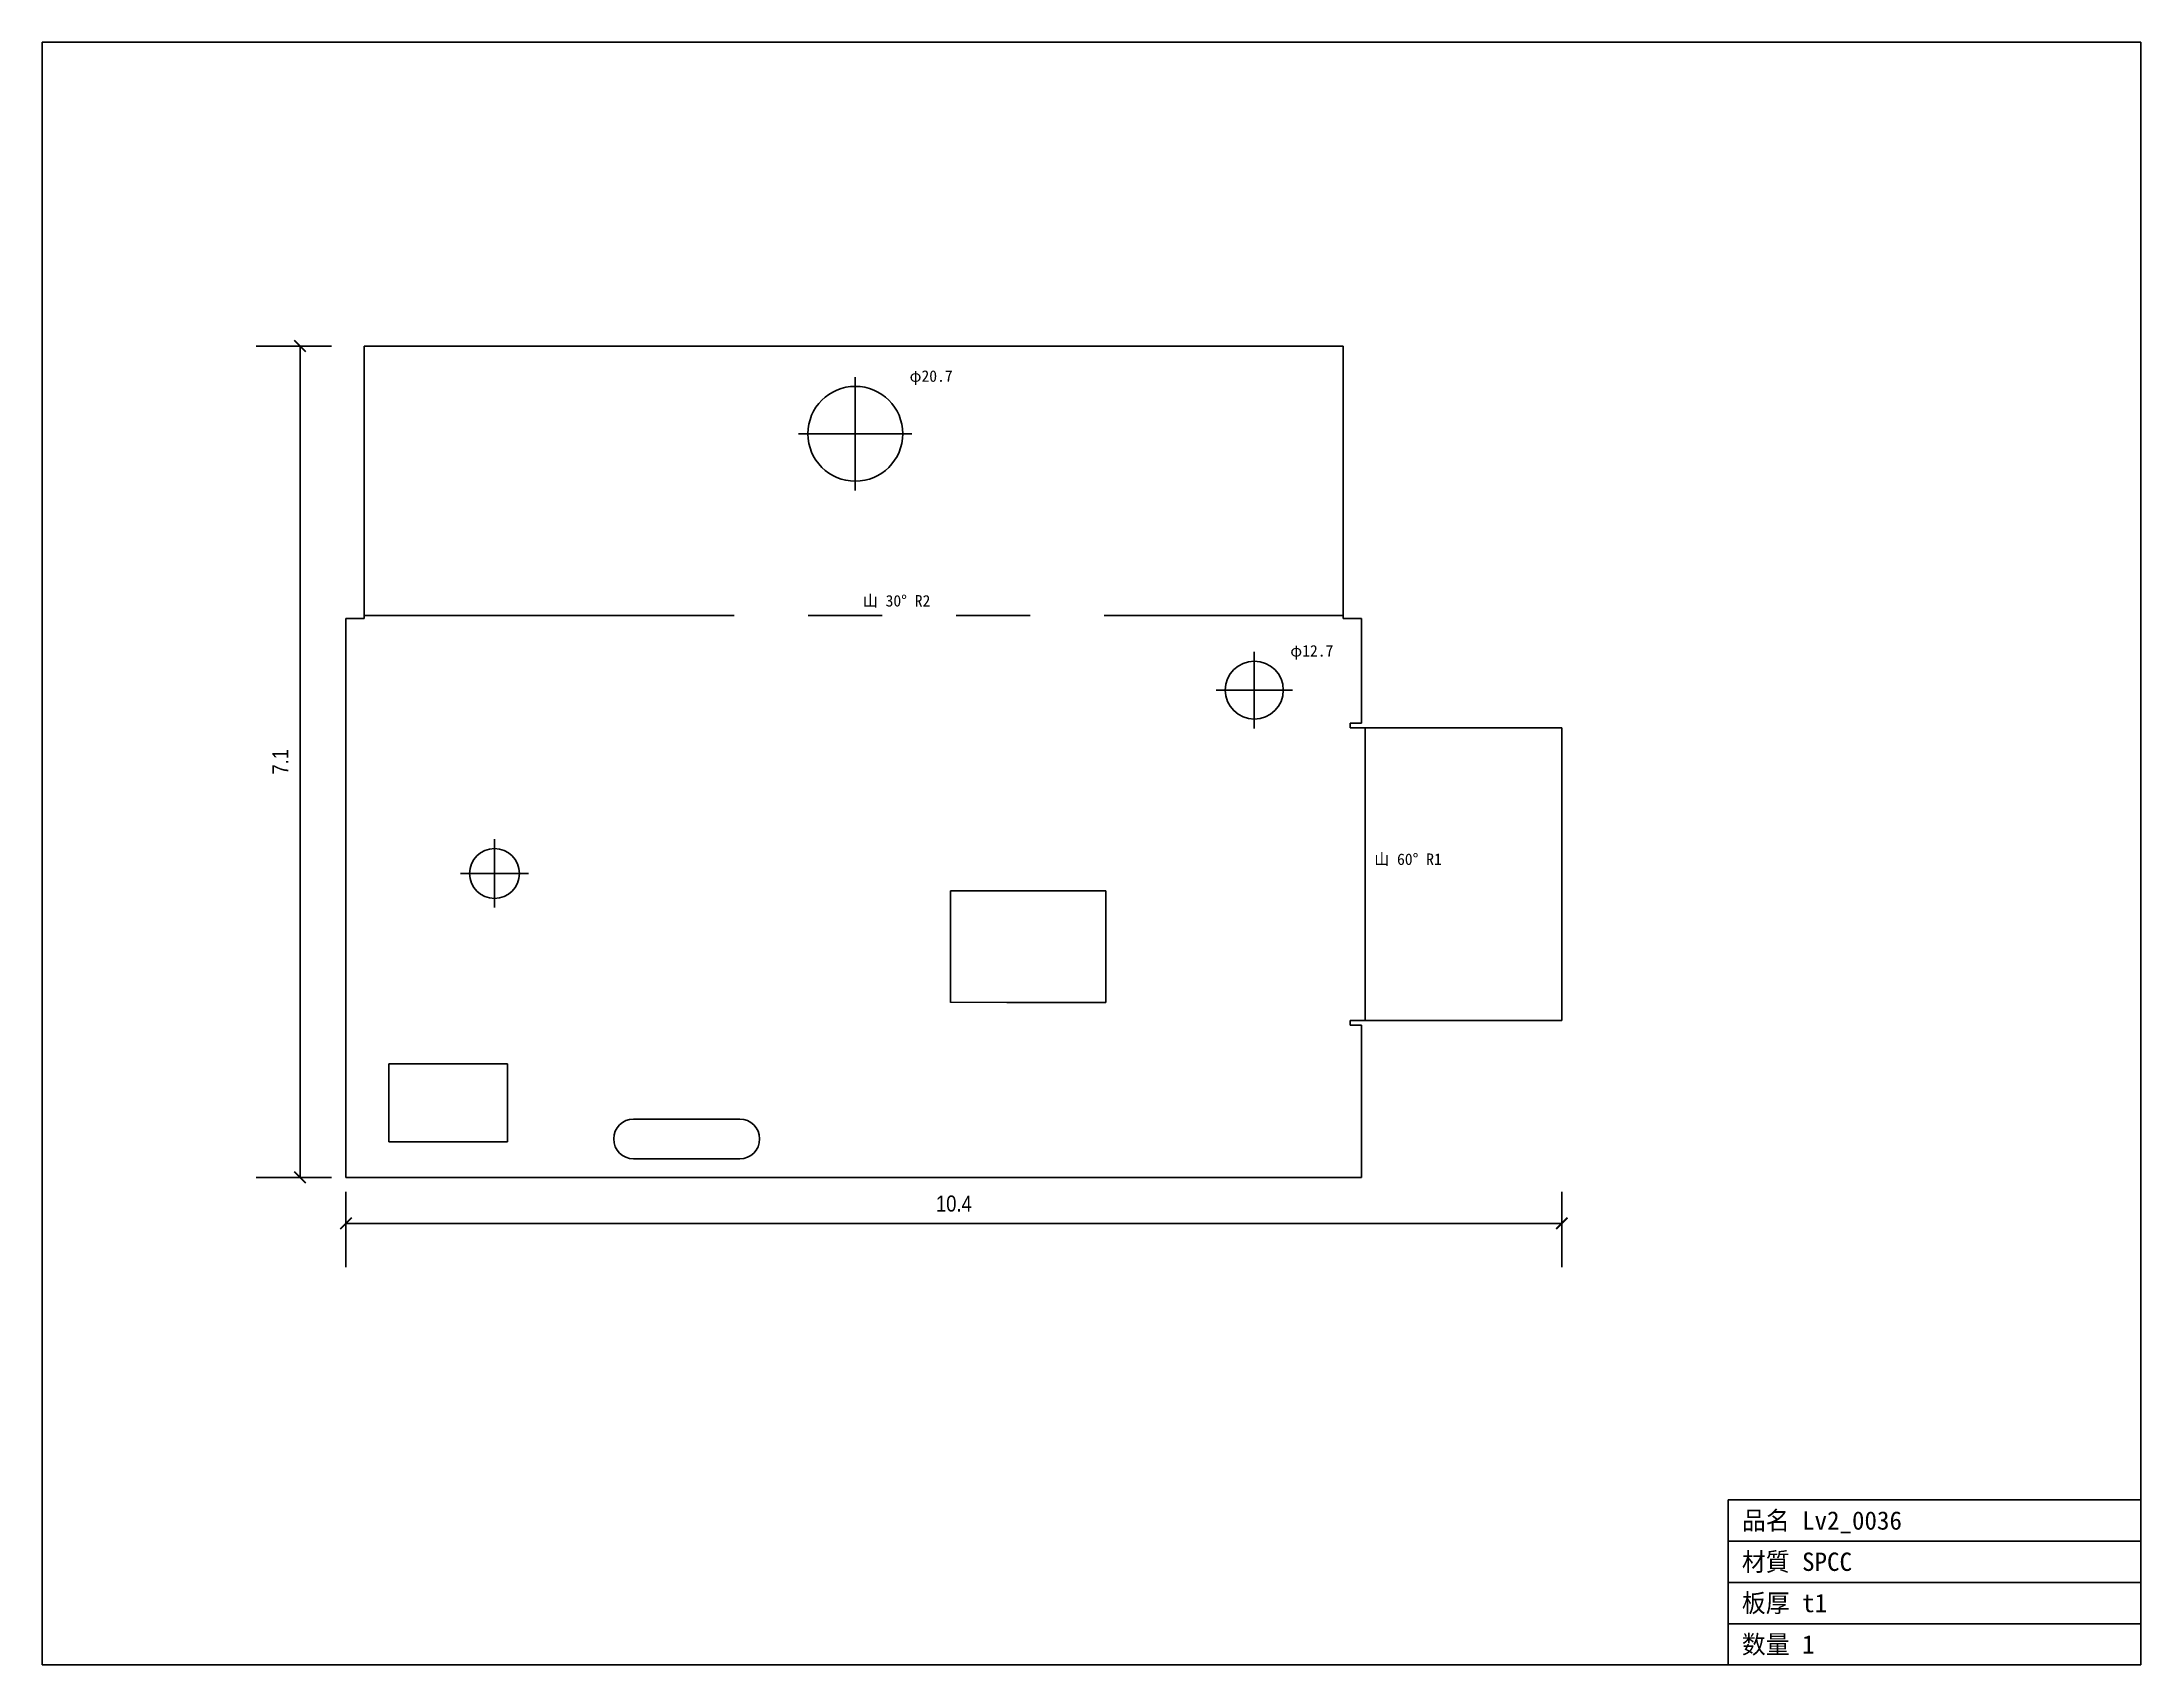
# Model space of a CAD drawing. Header units: inches. Extents: x -2.6 to 15.4, y -4.2 to 9.7.
import ezdxf

# ---------------------------------------------------------------- set-up
doc = ezdxf.new("R2010")
doc.units = ezdxf.units.IN
doc.linetypes.add('CENTER', pattern=[5.08, 3.175, -0.635, 0.635, -0.635])
doc.linetypes.add('PHANTOM', pattern=[6.35, 3.175, -0.635, 0.635, -0.635, 0.635, -0.635])
doc.styles.add('OpenSansCondensed-Light', font='OpenSansCondensed-Light.ttf')
doc.dimstyles.new('EZDXF', dxfattribs={"dimtxt": 0.25, "dimasz": 0.175, "dimexe": 0.375, "dimexo": 0.125, "dimgap": 0.1, "dimtad": 1, "dimlfac": 100, "dimzin": 12, "dimdsep": 46, "dimtxsty": 'OpenSansCondensed-Light', "dimblk": 'ARCHTICK', "dimcen": 2.5, "dimazin": 3, "dimtfac": 0.5, "dimtmove": 2, "dimatfit": 3})

# ---------------------------------------------------------------- blocks, each defined once
blk = doc.blocks.new('HOLE_D12_67')
blk.add_circle((0, 0), 0.249)
blk = doc.blocks.new('_ARCHTICK')
at = {"color": 0, "linetype": 'BYBLOCK', "const_width": 0.15}
blk.add_lwpolyline([(-0.5, -0.5), (0.5, 0.5)], dxfattribs=at)

msp = doc.modelspace()

# ---------------------------------------------------------------- linework, layer by layer
at = {"color": 7, "linetype": 'CONTINUOUS'}
for p, q in [((15.404, 9.741), (-2.608, 9.741)), ((-2.608, 9.741), (-2.608, -4.183)), ((15.404, -4.183), (15.404, 9.741)), ((8.558, 7.133), (0.157, 7.133)), ((0.157, 7.133), (0.157, 4.794)), ((8.558, 6.567), (8.558, 7.133)), ((8.558, 6.157), (8.558, 6.567)), ((8.558, 5.849), (8.558, 6.157)), ((8.558, 4.794), (8.558, 5.849)), ((0.157, 4.794), (0, 4.794)), ((0, 4.794), (0, 0)), ((8.715, 4.794), (8.558, 4.794)), ((8.715, 3.898), (8.715, 4.794)), ((8.617, 3.858), (8.617, 3.898)), ((8.617, 3.898), (8.715, 3.898)), ((10.434, 3.858), (8.617, 3.858)), ((8.617, 3.858), (10.434, 3.858)), ((10.434, 2.687), (10.434, 3.858)), ((10.434, 1.346), (10.434, 2.687)), ((5.188, 2.082), (5.188, 2.459)), ((5.188, 2.459), (5.188, 1.502)), ((5.188, 2.459), (6.522, 2.459)), ((6.522, 2.459), (6.522, 1.502)), ((5.188, 1.764), (5.188, 2.082)), ((5.188, 1.721), (5.188, 1.764)), ((5.188, 1.502), (5.188, 1.721)), ((5.67, 1.502), (5.188, 1.503)), ((5.797, 1.502), (5.67, 1.502)), ((6.126, 1.502), (5.797, 1.502)), ((6.522, 1.502), (6.126, 1.502)), ((8.617, 1.306), (8.617, 1.346)), ((8.617, 1.346), (10.434, 1.346)), ((8.715, 1.306), (8.617, 1.306)), ((8.715, 0), (8.715, 1.306)), ((2.469, 0.501), (3.379, 0.501)), ((0, 0), (8.715, 0)), ((2.815, 0.159), (2.469, 0.159)), ((3.123, 0.159), (2.815, 0.159)), ((3.379, 0.159), (3.123, 0.159)), ((11.861, -4.183), (11.861, -2.766)), ((11.861, -2.766), (15.404, -2.766)), ((11.861, -3.12), (15.404, -3.12)), ((11.861, -3.475), (15.404, -3.475)), ((11.861, -3.829), (15.404, -3.829)), ((-2.608, -4.183), (15.404, -4.183))]:
    msp.add_line(p, q, dxfattribs=at)
at = {"color": 1, "linetype": 'CENTER'}
for p, q in [((4.371, 5.894), (4.371, 6.865)), ((3.885, 6.38), (4.856, 6.38)), ((7.795, 3.852), (7.795, 4.509)), ((7.467, 4.181), (8.124, 4.181)), ((1.275, 2.315), (1.275, 2.901)), ((0.982, 2.608), (1.567, 2.608))]:
    msp.add_line(p, q, dxfattribs=at)
at = {"color": 3, "linetype": 'PHANTOM'}
for p, q in [((0.157, 4.82), (8.558, 4.82)), ((8.746, 3.858), (8.746, 1.346))]:
    msp.add_line(p, q, dxfattribs=at)
at = {"color": 7, "linetype": 'CONTINUOUS'}
msp.add_lwpolyline([(0.369, 0.306), (0.369, 0.974), (1.385, 0.974), (1.385, 0.306)], close=True, dxfattribs=at)
for centre, radius in [((4.371, 6.38), 0.407), ((7.795, 4.181), 0.249), ((1.275, 2.608), 0.214)]:
    msp.add_circle(centre, radius, dxfattribs=at)
for centre, radius, start, end in [((1.275, 2.608), 0.214, 0, 180), ((1.275, 2.608), 0.214, 180, 0), ((2.469, 0.33), 0.171, 90, -90), ((3.379, 0.33), 0.171, -90, 90)]:
    msp.add_arc(centre, radius, start, end, dxfattribs=at)

# ---------------------------------------------------------------- block references
msp.add_blockref('HOLE_D12_67', (7.795, 4.181), dxfattribs=at)

# ---------------------------------------------------------------- texts
at = {"color": 2}
for s, height, p in [('φ20.7', 0.0984, (4.837, 6.826)), ('山 30° R2', 0.0984, (4.436, 4.898)), ('φ12.7', 0.0984, (8.104, 4.469)), ('山 60° R1', 0.0984, (8.825, 2.681)), ('品名 Lv2_0036', 0.15748, (11.979, -3.022)), ('材質 SPCC', 0.1575, (11.979, -3.376)), ('板厚 t1', 0.1575, (11.979, -3.73)), ('数量 1', 0.1575, (11.979, -4.085))]:
    msp.add_text(s, height=height, dxfattribs=at).set_placement(p)

# ---------------------------------------------------------------- dimensions: what is measured, and where the dimension line sits
at = {"color": 8}
msp.add_linear_dim(base=(-0.394, 0), p1=(0, 0), p2=(0, 7.133), angle=90, dimstyle='EZDXF', override={"dimtxt": 0.137795, "dimasz": 0.098425, "dimdec": 1, "dimlfac": 1}, dxfattribs=at).render()
msp.add_linear_dim(base=(0, -0.394), p1=(0, 0), p2=(10.434, 0), dimstyle='EZDXF', override={"dimtxt": 0.137795, "dimasz": 0.098425, "dimdec": 1, "dimlfac": 1}, dxfattribs=at).render()

doc.saveas('drawing.dxf')
